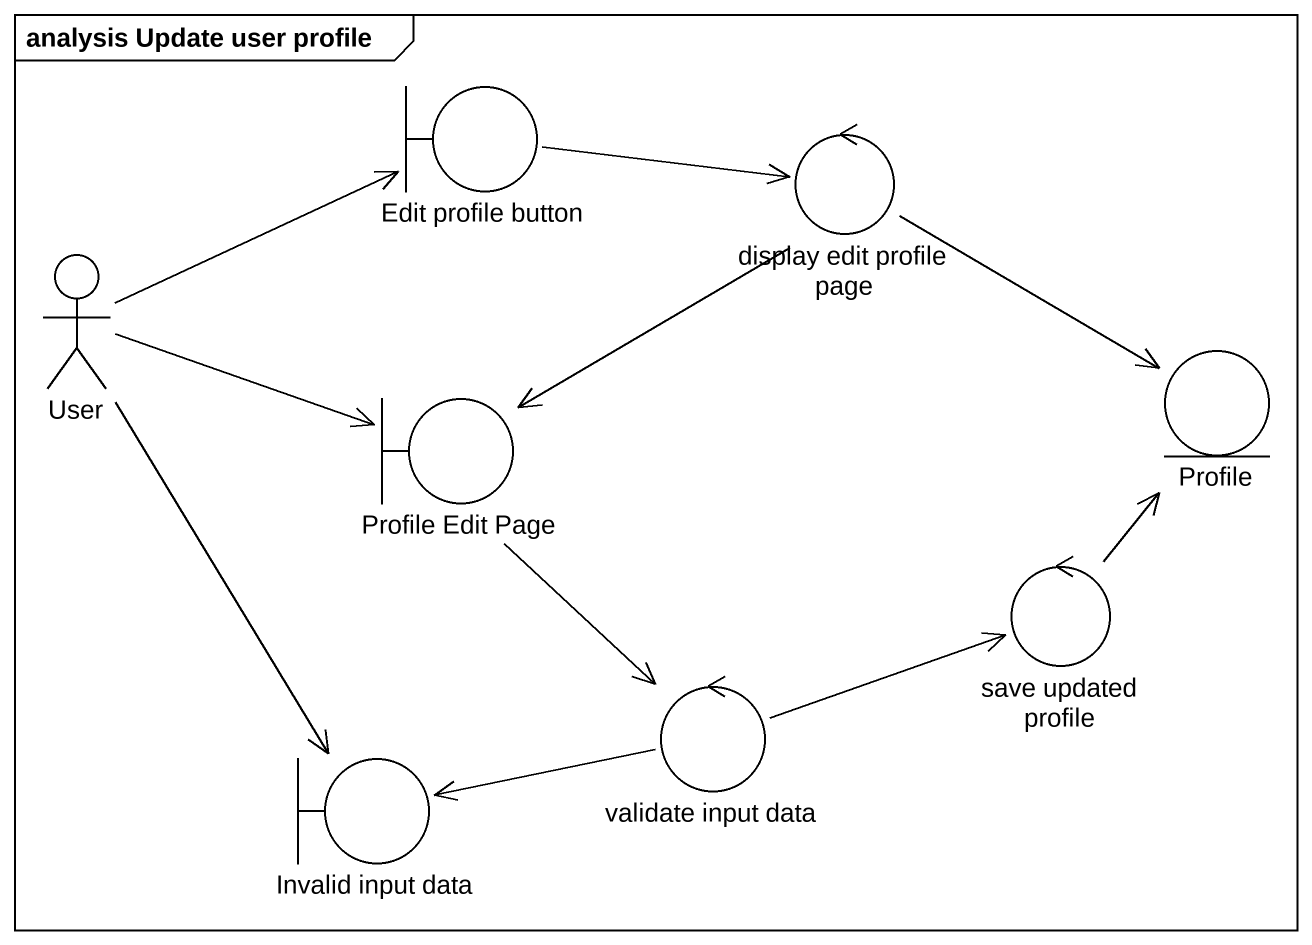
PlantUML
@startuml
mainframe analysis Update user profile
boundary "Edit profile button" as Edit_profile_button
control "display edit profile page" as display_edit_profile_page
actor User
entity Profile
boundary "Profile Edit Page" as Profile_Edit_Page
control "save updated profile" as save_updated_profile
control "validate input data" as validate_input_data
boundary "Invalid input data" as Invalid_input_data
Edit_profile_button -right-> display_edit_profile_page
display_edit_profile_page -right-> Profile
display_edit_profile_page --> Profile_Edit_Page
User -right-> Edit_profile_button
User -right-> Profile_Edit_Page
User --> Invalid_input_data
Profile_Edit_Page --> validate_input_data
save_updated_profile -up-> Profile
validate_input_data -right-> save_updated_profile
validate_input_data -left-> Invalid_input_data
@enduml
